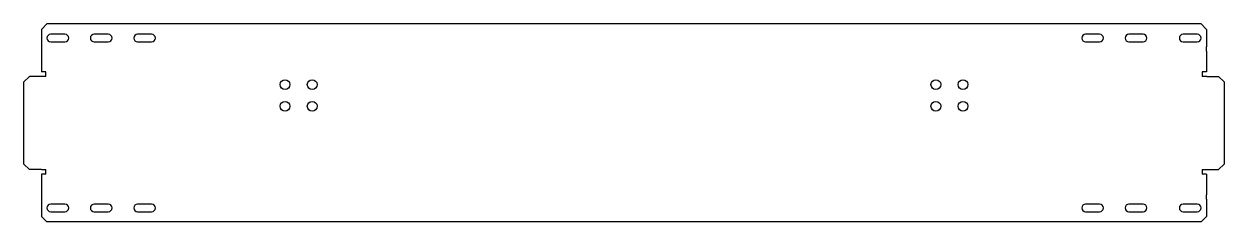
# Model space of a CAD drawing. Header units: millimetres. Extents: x -454 to 652, y 119 to 302.
import ezdxf

# ---------------------------------------------------------------- set-up
doc = ezdxf.new("R2010")
doc.units = ezdxf.units.MM
doc.layers.add('Default', color=7, linetype='Continuous')
doc.layers.add('LONGARINA_1H', color=7, linetype='Continuous')

# ---------------------------------------------------------------- blocks, each defined once
blk = doc.blocks.new('SE')
at = {"layer": 'LONGARINA_1H', "color": 7, "linetype": 'Continuous'}
for p, q in [((-433, 302.2), (-438, 297.2)), ((631, 302.2), (-433, 302.2)), ((636, 297.2), (631, 302.2)), ((-438, 297.2), (-438, 281.2)), ((-416.5, 292.7), (-429.5, 292.7)), ((-376.5, 292.7), (-389.5, 292.7)), ((-336.5, 292.7), (-349.5, 292.7)), ((537.5, 292.7), (524.5, 292.7)), ((577.5, 292.7), (564.5, 292.7)), ((627.5, 292.7), (614.5, 292.7)), ((636, 297.2), (636, 281.2)), ((-438, 281.2), (-438, 277)), ((-438, 277), (-438, 258)), ((-429.5, 285.7), (-416.5, 285.7)), ((-389.5, 285.7), (-376.5, 285.7)), ((-349.5, 285.7), (-336.5, 285.7)), ((524.5, 285.7), (537.5, 285.7)), ((564.5, 285.7), (577.5, 285.7)), ((614.5, 285.7), (627.5, 285.7)), ((636, 277), (636, 281.2)), ((636, 277), (636, 258)), ((-434, 258), (-438, 258)), ((-434, 253.8), (-434, 258)), ((632, 258), (632, 253.8)), ((636, 258), (632, 258)), ((-449.2, 253.8), (-454.2, 248.8)), ((-454.2, 172.8), (-454.2, 248.8)), ((-438.2, 253.8), (-449.2, 253.8)), ((-434, 253.8), (-438.2, 253.8)), ((636.2, 253.8), (632, 253.8)), ((636.2, 253.8), (647.2, 253.8)), ((652.2, 248.8), (647.2, 253.8)), ((652.2, 248.8), (652.2, 172.8)), ((-454.2, 172.8), (-449.2, 167.8)), ((-438.2, 167.8), (-449.2, 167.8)), ((-438.2, 167.8), (-434, 167.8)), ((-434, 163.7), (-434, 167.8)), ((632, 167.8), (632, 163.7)), ((632, 167.8), (636.2, 167.8)), ((636.2, 167.8), (647.2, 167.8)), ((647.2, 167.8), (652.2, 172.8)), ((-438, 163.7), (-438, 144.7)), ((-434, 163.7), (-438, 163.7)), ((636, 163.7), (632, 163.7)), ((636, 163.7), (636, 144.7)), ((-438, 144.7), (-438, 140.5)), ((636, 140.5), (636, 144.7)), ((-438, 140.5), (-438, 124.5)), ((-416.5, 136), (-429.5, 136)), ((-376.5, 136), (-389.5, 136)), ((-336.5, 136), (-349.5, 136)), ((537.5, 136), (524.5, 136)), ((577.5, 136), (564.5, 136)), ((627.5, 136), (614.5, 136)), ((636, 140.5), (636, 124.5)), ((-438, 124.5), (-433, 119.5)), ((-429.5, 129), (-416.5, 129)), ((-389.5, 129), (-376.5, 129)), ((-349.5, 129), (-336.5, 129)), ((524.5, 129), (537.5, 129)), ((564.5, 129), (577.5, 129)), ((614.5, 129), (627.5, 129)), ((631, 119.5), (636, 124.5)), ((631, 119.5), (-433, 119.5))]:
    blk.add_line(p, q, dxfattribs=at)
for centre in [(-213.5, 246.3), (-188.5, 246.3), (386.5, 246.3), (411.5, 246.3), (-213.5, 226.3), (-188.5, 226.3), (386.5, 226.3), (411.5, 226.3)]:
    blk.add_circle(centre, 4.5, dxfattribs=at)
for centre, start, end in [((-429.5, 289.2), 90, 270), ((-416.5, 289.2), 270, 90), ((-389.5, 289.2), 90, 270), ((-376.5, 289.2), 270, 90), ((-349.5, 289.2), 90, 270), ((-336.5, 289.2), 270, 90), ((524.5, 289.2), 90, 270), ((537.5, 289.2), 270, 90), ((564.5, 289.2), 90, 270), ((577.5, 289.2), 270, 90), ((614.5, 289.2), 90, 270), ((627.5, 289.2), 270, 90), ((-429.5, 132.5), 90, 270), ((-416.5, 132.5), 270, 90), ((-389.5, 132.5), 90, 270), ((-376.5, 132.5), 270, 90), ((-349.5, 132.5), 90, 270), ((-336.5, 132.5), 270, 90), ((524.5, 132.5), 90, 270), ((537.5, 132.5), 270, 90), ((564.5, 132.5), 90, 270), ((577.5, 132.5), 270, 90), ((614.5, 132.5), 90, 270), ((627.5, 132.5), 270, 90)]:
    blk.add_arc(centre, 3.5, start, end, dxfattribs=at)

msp = doc.modelspace()

# ---------------------------------------------------------------- block references
at = {"layer": 'Default'}
msp.add_blockref('SE', (0, 0), dxfattribs=at)

doc.saveas('drawing.dxf')
